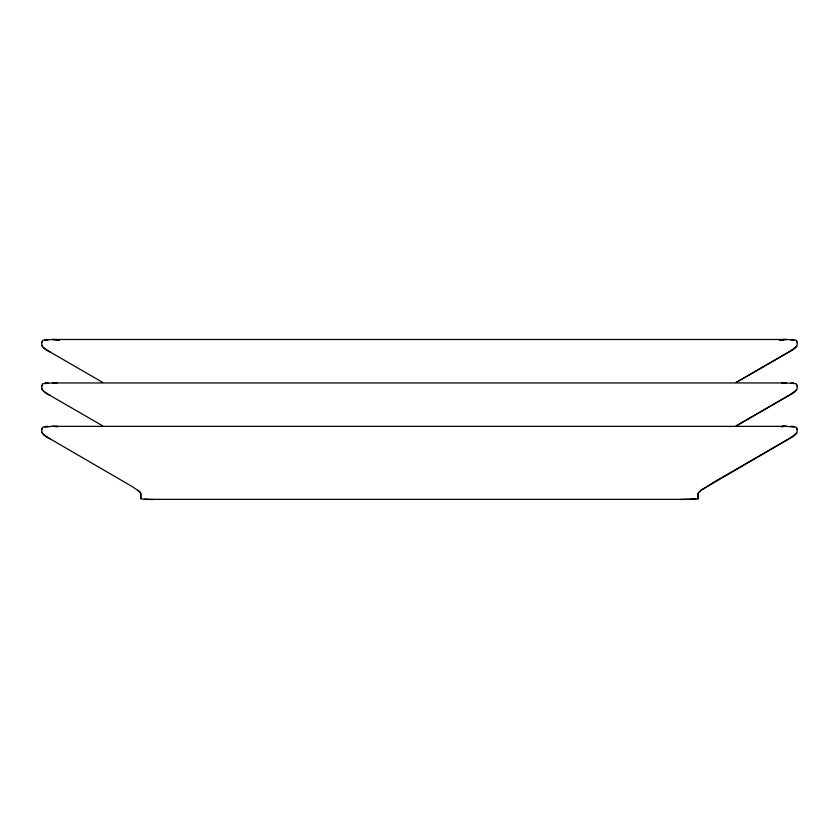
<?xml version="1.0" encoding="UTF-8"?>
<svg xmlns="http://www.w3.org/2000/svg" width="839" height="839" viewBox="0 0 839 839"><rect width="100%" height="100%" fill="white"/><g stroke="black" fill="none" stroke-linecap="round" stroke-linejoin="round"><path stroke-width="1.26" d="M102.683 382.406L50.057 351.95C45.621 350.146 38.877 345.668 42.957 340.267L52.532 339.491L786.468 339.491L796.043 340.267C800.123 345.668 793.379 350.146 788.943 351.95L736.317 382.406M102.683 425.866L50.057 395.41C45.621 393.606 38.877 389.128 42.957 383.717L52.532 382.951L786.468 382.951L796.043 383.717C800.123 389.128 793.379 393.606 788.943 395.41L736.317 425.866M691.336 499.425L694.702 499.352L144.298 499.352L140.826 498.702L140.449 492.231L132.646 486.83L50.057 438.807C45.621 437.004 38.877 432.525 42.957 427.124L52.532 426.359L786.468 426.359L796.043 427.124C800.123 432.525 793.379 437.004 788.943 438.807L701.026 490.207L698.006 493.395L697.996 498.89L680.691 499.499M41.971 342.511L42.443 340.812M41.971 385.971L42.443 384.262M41.971 429.369L42.443 427.67M697.996 498.89L698.006 493.395L701.226 490.207L714.849 481.576L788.943 438.807L796.777 433.218M796.777 346.36L788.943 351.95L736.181 382.406M796.777 389.81L788.943 395.41L736.181 425.866M779.651 340.267L784.108 339.522L779.421 340.267M781.707 383.161L786.468 382.951L784.245 383.004M781.707 426.569L784.108 426.38L781.235 426.569L781.938 426.569M692.878 499.436L695.835 499.247M782.818 339.585L786.468 339.491L782.021 339.585M782.818 426.453L786.468 426.359L782.021 426.453M56.979 339.585L52.532 339.491L59.349 340.267M55.71 383.045L56.979 383.045L52.532 382.951L54.755 383.004M56.979 426.453L52.532 426.359L57.293 426.569M57.062 426.569L57.765 426.569L56.182 426.453M153.527 499.509L144.298 499.352L147.664 499.425M56.182 339.585L59.579 340.267M43.534 347.745L50.057 351.95M43.534 391.205L50.057 395.41M43.534 434.612L50.057 438.807M137.774 490.207L140.994 493.395L140.826 498.702M41.95 345.469L42.527 346.864M41.95 388.918L42.527 390.324M41.95 432.326L42.527 433.721M796.557 340.812L797.029 342.511M796.557 384.262L797.029 385.971M796.557 427.67L797.029 429.369M48.022 339.585L45.149 339.701L48.022 339.585M48.022 383.045L45.149 383.161L48.022 383.045M48.022 426.453L45.149 426.569L48.022 426.453M792.247 339.585L790.978 339.585L793.851 339.701L792.247 339.585M792.247 383.045L790.978 383.045L793.851 383.161L792.247 383.045M792.247 426.453L790.978 426.453L793.851 426.569L792.247 426.453"/></g></svg>
